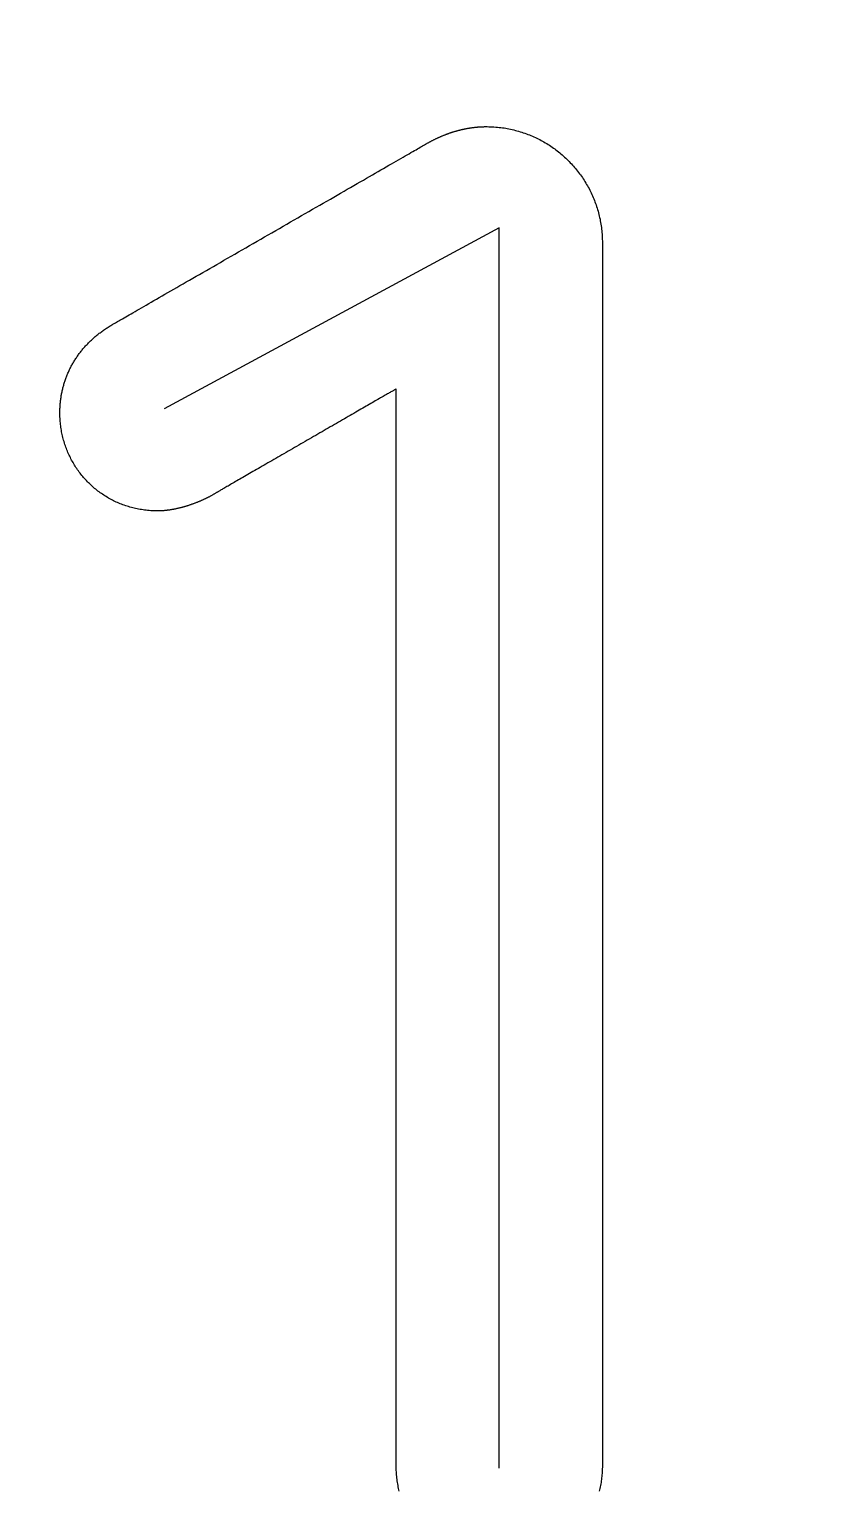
# Model space of a CAD drawing. Extents: x 0.2 to 12, y 0.1 to 9.6.
# Drawn here: x 7.615 to 8.104, y 6.752 to 7.648 of the extents above; entities that cross this region are included whole.
import ezdxf

# ---------------------------------------------------------------- set-up
doc = ezdxf.new("R2010")
doc.units = 0
doc.layers.get('0').update_dxf_attribs({"color": 3, "linetype": 'CONTINUOUS'})
doc.layers.add('ENGRAVE', color=6, linetype='CONTINUOUS')

msp = doc.modelspace()

# ---------------------------------------------------------------- linework, layer by layer
msp.add_lwpolyline([(10.17581, 1.01429, 3.52937), (6.04541, 1.01428, -0.260301)], format="xyb")
msp.add_lwpolyline([(7.84152, 6.75194), (7.84131, 6.75283), (7.84111, 6.75372), (7.84092, 6.75461), (7.84075, 6.75551), (7.84058, 6.75642), (7.84043, 6.75733), (7.84029, 6.75825), (7.84017, 6.75916), (7.84006, 6.76008), (7.83995, 6.76102), (7.83987, 6.76194), (7.8398, 6.76288), (7.83974, 6.76383), (7.83969, 6.76476), (7.83966, 6.76571), (7.83963, 6.76667), (7.83962, 6.76762), (7.83962, 6.76775), (7.83962, 6.76811), (7.83962, 6.7687), (7.83962, 6.76955), (7.83962, 6.77061), (7.83962, 6.7719), (7.83962, 6.77341), (7.83962, 6.77515), (7.83962, 6.77709), (7.83962, 6.77925), (7.83962, 6.78161), (7.83962, 6.78418), (7.83962, 6.78695), (7.83962, 6.78991), (7.83962, 6.79306), (7.83962, 6.7964), (7.83962, 6.79992), (7.83962, 6.80363), (7.83962, 6.80751), (7.83962, 6.81156), (7.83962, 6.81577), (7.83962, 6.82016), (7.83962, 6.82471), (7.83962, 6.8294), (7.83962, 6.83426), (7.83962, 6.83927), (7.83962, 6.84442), (7.83962, 6.8497), (7.83962, 6.85512), (7.83962, 6.86069), (7.83962, 6.86638), (7.83962, 6.87219), (7.83962, 6.87812), (7.83962, 6.88417), (7.83962, 6.89035), (7.83962, 6.89662), (7.83962, 6.90301), (7.83962, 6.90949), (7.83962, 6.91608), (7.83962, 6.92276), (7.83962, 6.92953), (7.83962, 6.93639), (7.83962, 6.94333), (7.83962, 6.95035), (7.83962, 6.95745), (7.83962, 6.96461), (7.83962, 6.97185), (7.83962, 6.97914), (7.83962, 6.9865), (7.83962, 6.99392), (7.83962, 7.00138), (7.83962, 7.00891), (7.83962, 7.01646), (7.83962, 7.02406), (7.83962, 7.0317), (7.83962, 7.03936), (7.83962, 7.04706), (7.83962, 7.05479), (7.83962, 7.06254), (7.83962, 7.0703), (7.83962, 7.07808), (7.83962, 7.08586), (7.83962, 7.09365), (7.83962, 7.10144), (7.83962, 7.10923), (7.83962, 7.11701), (7.83962, 7.12479), (7.83962, 7.13256), (7.83962, 7.1403), (7.83962, 7.14803), (7.83962, 7.15573), (7.83962, 7.16339), (7.83962, 7.17103), (7.83962, 7.17863), (7.83962, 7.1862), (7.83962, 7.19371), (7.83962, 7.20117), (7.83962, 7.20859), (7.83962, 7.21595), (7.83962, 7.22325), (7.83962, 7.23048), (7.83962, 7.23764), (7.83962, 7.24474), (7.83962, 7.25176), (7.83962, 7.2587), (7.83962, 7.26556), (7.83962, 7.27233), (7.83962, 7.27901), (7.83962, 7.2856), (7.83962, 7.29208), (7.83962, 7.29847), (7.83962, 7.30474), (7.83962, 7.31092), (7.83962, 7.31697), (7.83962, 7.3229), (7.83962, 7.32871), (7.83962, 7.33441), (7.83962, 7.33997), (7.83962, 7.34539), (7.83962, 7.35067), (7.83962, 7.35582), (7.83962, 7.36083), (7.83962, 7.36569), (7.83962, 7.37039), (7.83962, 7.37493), (7.83962, 7.37932), (7.83962, 7.38353), (7.83962, 7.38759), (7.83962, 7.39146), (7.83962, 7.39517), (7.83962, 7.39869), (7.83962, 7.40203), (7.83962, 7.40518), (7.83962, 7.40814), (7.83962, 7.41091), (7.83962, 7.41348), (7.83962, 7.41584), (7.83962, 7.418), (7.83962, 7.41995), (7.83962, 7.42168), (7.83962, 7.42319), (7.83962, 7.42448), (7.83962, 7.42554), (7.83962, 7.42639), (7.83962, 7.42698), (7.83962, 7.42734), (7.83962, 7.42747), (7.83961, 7.42746), (7.83954, 7.42743), (7.83945, 7.42737), (7.83931, 7.42729), (7.83913, 7.42718), (7.83891, 7.42705), (7.83866, 7.42691), (7.83837, 7.42675), (7.83804, 7.42655), (7.83768, 7.42635), (7.83728, 7.42612), (7.83686, 7.42587), (7.83639, 7.4256), (7.8359, 7.42532), (7.83538, 7.42502), (7.83481, 7.42469), (7.83422, 7.42435), (7.8336, 7.42399), (7.83295, 7.42361), (7.83228, 7.42323), (7.83157, 7.42282), (7.83084, 7.4224), (7.83008, 7.42195), (7.82929, 7.42149), (7.82847, 7.42103), (7.82764, 7.42055), (7.82678, 7.42004), (7.8259, 7.41954), (7.82499, 7.41901), (7.82406, 7.41848), (7.8231, 7.41793), (7.82213, 7.41736), (7.82114, 7.41679), (7.82013, 7.41621), (7.8191, 7.41561), (7.81805, 7.415), (7.81698, 7.41438), (7.8159, 7.41376), (7.8148, 7.41312), (7.81367, 7.41247), (7.81254, 7.41182), (7.81139, 7.41116), (7.81023, 7.41048), (7.80906, 7.40981), (7.80787, 7.40913), (7.80668, 7.40843), (7.80546, 7.40774), (7.80424, 7.40702), (7.80301, 7.40632), (7.80177, 7.40559), (7.80052, 7.40488), (7.79926, 7.40416), (7.79799, 7.40342), (7.79673, 7.40268), (7.79544, 7.40194), (7.79417, 7.40121), (7.79288, 7.40046), (7.79158, 7.39971), (7.7903, 7.39897), (7.789, 7.39821), (7.78769, 7.39746), (7.78639, 7.39671), (7.78509, 7.39595), (7.78378, 7.3952), (7.78248, 7.39446), (7.78117, 7.3937), (7.77987, 7.39295), (7.77857, 7.3922), (7.77729, 7.39145), (7.77599, 7.3907), (7.7747, 7.38996), (7.77341, 7.38921), (7.77214, 7.38848), (7.77086, 7.38774), (7.7696, 7.38701), (7.76835, 7.38629), (7.76709, 7.38556), (7.76585, 7.38485), (7.76463, 7.38414), (7.76341, 7.38343), (7.76219, 7.38273), (7.761, 7.38204), (7.75981, 7.38135), (7.75864, 7.38067), (7.75748, 7.38001), (7.75632, 7.37934), (7.7552, 7.37868), (7.75407, 7.37804), (7.75297, 7.37741), (7.75188, 7.37678), (7.75082, 7.37616), (7.74977, 7.37556), (7.74874, 7.37496), (7.74772, 7.37438), (7.74674, 7.37381), (7.74575, 7.37324), (7.74481, 7.37269), (7.74388, 7.37216), (7.74297, 7.37163), (7.74208, 7.37111), (7.74123, 7.37062), (7.74038, 7.37013), (7.73958, 7.36966), (7.73879, 7.36921), (7.73803, 7.36877), (7.73729, 7.36835), (7.73659, 7.36794), (7.73591, 7.36755), (7.73526, 7.36717), (7.73464, 7.36682), (7.73405, 7.36648), (7.73349, 7.36615), (7.73297, 7.36585), (7.73247, 7.36556), (7.73201, 7.3653), (7.73157, 7.36504), (7.73119, 7.36482), (7.73082, 7.36461), (7.7305, 7.36442), (7.7302, 7.36426), (7.72996, 7.36411), (7.72974, 7.36398), (7.72956, 7.36388), (7.72942, 7.3638), (7.72932, 7.36374), (7.72926, 7.36371), (7.72923, 7.3637), (7.72896, 7.36352), (7.72868, 7.36335), (7.72839, 7.36318), (7.72811, 7.36301), (7.72782, 7.36284), (7.72754, 7.36267), (7.72724, 7.3625), (7.72694, 7.36233), (7.72665, 7.36216), (7.72634, 7.362), (7.72605, 7.36184), (7.72575, 7.36167), (7.72543, 7.36151), (7.72513, 7.36134), (7.72482, 7.36118), (7.72451, 7.36102), (7.72419, 7.36087), (7.72387, 7.3607), (7.72356, 7.36055), (7.72324, 7.36039), (7.72292, 7.36023), (7.7226, 7.36008), (7.72227, 7.35993), (7.72194, 7.35978), (7.72162, 7.35963), (7.72129, 7.35947), (7.72096, 7.35932), (7.72062, 7.35917), (7.72029, 7.35903), (7.71996, 7.35888), (7.71962, 7.35874), (7.71928, 7.3586), (7.71895, 7.35846), (7.7186, 7.35831), (7.71826, 7.35817), (7.71792, 7.35803), (7.71758, 7.35789), (7.71723, 7.35775), (7.71689, 7.35762), (7.71654, 7.3575), (7.7162, 7.35736), (7.71585, 7.35723), (7.7155, 7.3571), (7.71515, 7.35697), (7.7148, 7.35685), (7.71444, 7.35672), (7.71409, 7.35659), (7.71374, 7.35648), (7.71339, 7.35636), (7.71304, 7.35624), (7.71268, 7.35613), (7.71233, 7.35601), (7.71198, 7.35589), (7.71162, 7.35579), (7.71126, 7.35567), (7.71091, 7.35557), (7.71055, 7.35546), (7.7102, 7.35535), (7.70985, 7.35525), (7.70948, 7.35514), (7.70913, 7.35505), (7.70877, 7.35495), (7.70842, 7.35485), (7.70807, 7.35476), (7.70771, 7.35466), (7.70735, 7.35457), (7.70699, 7.35449), (7.70664, 7.3544), (7.70629, 7.35431), (7.70593, 7.35423), (7.70558, 7.35415), (7.70523, 7.35407), (7.70487, 7.35399), (7.70452, 7.35392), (7.70417, 7.35385), (7.70382, 7.35378), (7.70347, 7.3537), (7.70312, 7.35363), (7.70277, 7.35356), (7.70242, 7.35351), (7.70207, 7.35345), (7.70173, 7.35339), (7.70138, 7.35333), (7.70104, 7.35327), (7.70069, 7.35323), (7.70035, 7.35317), (7.70001, 7.35312), (7.69967, 7.35307), (7.69933, 7.35304), (7.69899, 7.35299), (7.69865, 7.35296), (7.69831, 7.35292), (7.69798, 7.35289), (7.69764, 7.35285), (7.69732, 7.35282), (7.69699, 7.35279), (7.69665, 7.35277), (7.69632, 7.35275), (7.69601, 7.35272), (7.69568, 7.35271), (7.69535, 7.3527), (7.69503, 7.35269), (7.69472, 7.35268), (7.6944, 7.35266), (7.69409, 7.35266), (7.69377, 7.35266), (7.69302, 7.35266), (7.69206, 7.35268), (7.6911, 7.35271), (7.69014, 7.35276), (7.6892, 7.35282), (7.68825, 7.35289), (7.68731, 7.35297), (7.68638, 7.35307), (7.68545, 7.35319), (7.68453, 7.35331), (7.68362, 7.35345), (7.6827, 7.3536), (7.68179, 7.35378), (7.68089, 7.35395), (7.67999, 7.35414), (7.6791, 7.35435), (7.67822, 7.35457), (7.67734, 7.35479), (7.67647, 7.35504), (7.6756, 7.3553), (7.67475, 7.35557), (7.67389, 7.35585), (7.67304, 7.35614), (7.67221, 7.35644), (7.67137, 7.35676), (7.67055, 7.35709), (7.66973, 7.35743), (7.66891, 7.35778), (7.6681, 7.35813), (7.66731, 7.3585), (7.66651, 7.35889), (7.66573, 7.35929), (7.66494, 7.3597), (7.66418, 7.36012), (7.66341, 7.36054), (7.66266, 7.36098), (7.66191, 7.36143), (7.66117, 7.36188), (7.66044, 7.36236), (7.65971, 7.36284), (7.659, 7.36333), (7.65828, 7.36384), (7.65758, 7.36434), (7.65689, 7.36487), (7.65621, 7.36539), (7.65554, 7.36593), (7.65487, 7.36648), (7.65421, 7.36704), (7.65356, 7.36762), (7.65291, 7.36819), (7.65228, 7.36879), (7.65166, 7.36938), (7.65104, 7.36998), (7.65043, 7.3706), (7.64985, 7.37122), (7.64925, 7.37185), (7.64868, 7.3725), (7.64811, 7.37314), (7.64756, 7.37379), (7.64701, 7.37446), (7.64646, 7.37514), (7.64593, 7.37582), (7.64541, 7.37651), (7.6449, 7.3772), (7.6444, 7.37791), (7.64391, 7.37861), (7.64343, 7.37934), (7.64296, 7.38006), (7.6425, 7.3808), (7.64206, 7.38154), (7.64161, 7.38229), (7.64119, 7.38305), (7.64077, 7.38381), (7.64036, 7.38458), (7.63997, 7.38535), (7.63959, 7.38614), (7.63921, 7.38692), (7.63885, 7.38772), (7.6385, 7.38852), (7.63816, 7.38933), (7.63783, 7.39014), (7.63752, 7.39096), (7.63721, 7.39179), (7.63691, 7.39262), (7.63663, 7.39345), (7.63636, 7.39429), (7.6361, 7.39515), (7.63586, 7.396), (7.63562, 7.39685), (7.6354, 7.39772), (7.63519, 7.39859), (7.63499, 7.39946), (7.6348, 7.40034), (7.63464, 7.40122), (7.63448, 7.40211), (7.63432, 7.403), (7.63419, 7.4039), (7.63408, 7.4048), (7.63396, 7.4057), (7.63387, 7.4066), (7.63378, 7.40751), (7.63371, 7.40844), (7.63366, 7.40935), (7.63362, 7.41027), (7.63359, 7.4112), (7.63357, 7.41213), (7.63357, 7.41297), (7.63357, 7.41359), (7.63359, 7.41421), (7.6336, 7.41483), (7.63362, 7.41545), (7.63366, 7.41605), (7.63369, 7.41667), (7.63373, 7.41728), (7.63377, 7.4179), (7.63382, 7.41851), (7.63388, 7.41912), (7.63395, 7.41973), (7.63401, 7.42034), (7.63409, 7.42093), (7.63417, 7.42154), (7.63425, 7.42214), (7.63435, 7.42273), (7.63444, 7.42333), (7.63455, 7.42393), (7.63465, 7.42452), (7.63477, 7.42512), (7.6349, 7.42571), (7.63501, 7.42629), (7.63515, 7.42688), (7.63528, 7.42746), (7.63543, 7.42805), (7.63559, 7.42863), (7.63574, 7.4292), (7.6359, 7.42979), (7.63607, 7.43036), (7.63623, 7.43094), (7.63642, 7.43151), (7.63659, 7.43207), (7.63678, 7.43264), (7.63698, 7.43321), (7.63718, 7.43377), (7.63739, 7.43433), (7.6376, 7.43489), (7.63782, 7.43544), (7.63804, 7.436), (7.63827, 7.43655), (7.6385, 7.4371), (7.63875, 7.43764), (7.63899, 7.43819), (7.63924, 7.43873), (7.63949, 7.43927), (7.63975, 7.43981), (7.64002, 7.44034), (7.6403, 7.44088), (7.64057, 7.44141), (7.64086, 7.44193), (7.64116, 7.44246), (7.64145, 7.44299), (7.64174, 7.4435), (7.64206, 7.44402), (7.64236, 7.44453), (7.64268, 7.44505), (7.643, 7.44555), (7.64333, 7.44606), (7.64367, 7.44657), (7.64401, 7.44707), (7.64435, 7.44756), (7.6447, 7.44807), (7.64506, 7.44856), (7.64543, 7.44905), (7.64579, 7.44953), (7.64616, 7.45002), (7.64654, 7.4505), (7.64692, 7.45098), (7.64731, 7.45145), (7.64771, 7.45193), (7.64811, 7.45239), (7.64852, 7.45286), (7.64892, 7.45332), (7.64933, 7.45377), (7.64976, 7.45423), (7.65019, 7.45469), (7.65062, 7.45514), (7.65105, 7.45559), (7.6515, 7.45603), (7.65194, 7.45648), (7.6524, 7.45691), (7.65286, 7.45734), (7.65332, 7.45778), (7.65379, 7.45821), (7.65426, 7.45863), (7.65475, 7.45905), (7.65523, 7.45946), (7.65572, 7.45988), (7.65621, 7.46029), (7.65672, 7.4607), (7.65723, 7.4611), (7.65773, 7.4615), (7.65826, 7.46189), (7.65878, 7.46229), (7.6593, 7.46268), (7.65984, 7.46306), (7.66038, 7.46345), (7.66092, 7.46383), (7.66147, 7.4642), (7.66203, 7.46457), (7.66259, 7.46494), (7.66315, 7.4653), (7.66373, 7.46566), (7.6643, 7.46601), (7.66487, 7.46636), (7.66546, 7.46672), (7.6655, 7.46674), (7.66561, 7.4668), (7.66578, 7.4669), (7.66603, 7.46704), (7.66633, 7.46722), (7.66672, 7.46744), (7.66716, 7.4677), (7.66767, 7.46799), (7.66824, 7.46832), (7.66887, 7.46868), (7.66958, 7.46909), (7.67032, 7.46952), (7.67114, 7.46999), (7.67201, 7.47048), (7.67293, 7.47102), (7.67392, 7.47158), (7.67495, 7.47218), (7.67603, 7.47281), (7.67718, 7.47347), (7.67836, 7.47414), (7.6796, 7.47486), (7.68089, 7.47561), (7.68222, 7.47638), (7.6836, 7.47716), (7.68503, 7.47799), (7.68651, 7.47884), (7.68801, 7.4797), (7.68957, 7.4806), (7.69116, 7.48152), (7.69279, 7.48246), (7.69446, 7.48342), (7.69617, 7.48441), (7.69791, 7.48541), (7.69969, 7.48643), (7.7015, 7.48747), (7.70334, 7.48854), (7.70523, 7.48962), (7.70713, 7.49071), (7.70906, 7.49182), (7.71103, 7.49296), (7.71301, 7.4941), (7.71503, 7.49526), (7.71707, 7.49643), (7.71912, 7.49763), (7.72121, 7.49883), (7.72331, 7.50004), (7.72544, 7.50127), (7.72758, 7.50249), (7.72975, 7.50375), (7.73192, 7.505), (7.73411, 7.50626), (7.73632, 7.50752), (7.73853, 7.50881), (7.74077, 7.5101), (7.74302, 7.51139), (7.74526, 7.51268), (7.74753, 7.51398), (7.7498, 7.51529), (7.75207, 7.5166), (7.75435, 7.51791), (7.75663, 7.51922), (7.75892, 7.52055), (7.76121, 7.52187), (7.7635, 7.52318), (7.76578, 7.5245), (7.76808, 7.52581), (7.77036, 7.52713), (7.77264, 7.52844), (7.77491, 7.52975), (7.77718, 7.53107), (7.77944, 7.53236), (7.7817, 7.53366), (7.78393, 7.53495), (7.78617, 7.53624), (7.78839, 7.53751), (7.79059, 7.53879), (7.79279, 7.54005), (7.79496, 7.5413), (7.79713, 7.54255), (7.79927, 7.54378), (7.80139, 7.54501), (7.80349, 7.54622), (7.80558, 7.54742), (7.80765, 7.5486), (7.80968, 7.54979), (7.8117, 7.55094), (7.81368, 7.55209), (7.81565, 7.55321), (7.81758, 7.55434), (7.81949, 7.55542), (7.82136, 7.55651), (7.82321, 7.55757), (7.82501, 7.55862), (7.82679, 7.55964), (7.82853, 7.56064), (7.83024, 7.56163), (7.83191, 7.56258), (7.83355, 7.56353), (7.83514, 7.56445), (7.8367, 7.56533), (7.83821, 7.56621), (7.83967, 7.56705), (7.8411, 7.56787), (7.84248, 7.56867), (7.84381, 7.56944), (7.8451, 7.57018), (7.84634, 7.57089), (7.84753, 7.57158), (7.84867, 7.57224), (7.84976, 7.57287), (7.8508, 7.57347), (7.85178, 7.57403), (7.8527, 7.57455), (7.85357, 7.57506), (7.85438, 7.57553), (7.85514, 7.57596), (7.85583, 7.57636), (7.85646, 7.57673), (7.85703, 7.57706), (7.85755, 7.57735), (7.85799, 7.57761), (7.85837, 7.57782), (7.85868, 7.57801), (7.85893, 7.57815), (7.8591, 7.57825), (7.85921, 7.57831), (7.85924, 7.57833), (7.85955, 7.5785), (7.85984, 7.57866), (7.86014, 7.57881), (7.86044, 7.57898), (7.86074, 7.57914), (7.86103, 7.57929), (7.86134, 7.57946), (7.86164, 7.57961), (7.86195, 7.57976), (7.86224, 7.57992), (7.86254, 7.58008), (7.86285, 7.58022), (7.86315, 7.58037), (7.86346, 7.58052), (7.86376, 7.58067), (7.86408, 7.58081), (7.86438, 7.58095), (7.86468, 7.58111), (7.86499, 7.58125), (7.86529, 7.58139), (7.86561, 7.58153), (7.86591, 7.58167), (7.86623, 7.5818), (7.86653, 7.58194), (7.86685, 7.58207), (7.86715, 7.58221), (7.86747, 7.58233), (7.86777, 7.58246), (7.86809, 7.58259), (7.8684, 7.58272), (7.86871, 7.58285), (7.86903, 7.58298), (7.86934, 7.5831), (7.86966, 7.58322), (7.86997, 7.58334), (7.87028, 7.58346), (7.87059, 7.58357), (7.87091, 7.58369), (7.87122, 7.58381), (7.87154, 7.58393), (7.87186, 7.58404), (7.87217, 7.58415), (7.8725, 7.58427), (7.87282, 7.58437), (7.87313, 7.58448), (7.87345, 7.58458), (7.87376, 7.58469), (7.87409, 7.58479), (7.87441, 7.58489), (7.87472, 7.58499), (7.87505, 7.58508), (7.87537, 7.58519), (7.87569, 7.58528), (7.87601, 7.58538), (7.87633, 7.58547), (7.87665, 7.58556), (7.87697, 7.58565), (7.8773, 7.58574), (7.87762, 7.58582), (7.87794, 7.5859), (7.87827, 7.586), (7.87858, 7.58608), (7.87891, 7.58616), (7.87924, 7.58623), (7.87956, 7.58631), (7.87988, 7.58638), (7.88021, 7.58646), (7.88054, 7.58653), (7.88085, 7.58661), (7.88118, 7.58668), (7.88151, 7.58675), (7.88184, 7.58682), (7.88216, 7.58687), (7.88249, 7.58694), (7.88282, 7.587), (7.88314, 7.58706), (7.88346, 7.58712), (7.88379, 7.58718), (7.88412, 7.58724), (7.88445, 7.5873), (7.88477, 7.58734), (7.8851, 7.58739), (7.88543, 7.58745), (7.88576, 7.58749), (7.88608, 7.58754), (7.88641, 7.58758), (7.88674, 7.58762), (7.88708, 7.58767), (7.88741, 7.5877), (7.88773, 7.58774), (7.88806, 7.58778), (7.88839, 7.58781), (7.88872, 7.58785), (7.88904, 7.58788), (7.88937, 7.5879), (7.8897, 7.58794), (7.89004, 7.58796), (7.89037, 7.58799), (7.89069, 7.58801), (7.89102, 7.58803), (7.89135, 7.58804), (7.89168, 7.58807), (7.89202, 7.58808), (7.89234, 7.58809), (7.89267, 7.5881), (7.893, 7.58811), (7.89333, 7.58813), (7.89367, 7.58814), (7.89399, 7.58814), (7.89432, 7.58814), (7.89465, 7.58814), (7.89534, 7.58814), (7.89639, 7.58813), (7.89744, 7.58809), (7.89849, 7.58806), (7.89953, 7.58799), (7.90057, 7.58792), (7.9016, 7.58782), (7.90263, 7.58772), (7.90366, 7.5876), (7.90467, 7.58746), (7.90569, 7.58732), (7.9067, 7.58715), (7.90771, 7.58698), (7.9087, 7.58678), (7.90969, 7.58658), (7.91069, 7.58636), (7.91167, 7.58613), (7.91265, 7.58588), (7.91363, 7.58562), (7.9146, 7.58535), (7.91557, 7.58506), (7.91653, 7.58477), (7.91747, 7.58445), (7.91842, 7.58412), (7.91936, 7.58379), (7.92029, 7.58343), (7.92122, 7.58307), (7.92214, 7.5827), (7.92306, 7.5823), (7.92397, 7.5819), (7.92487, 7.58149), (7.92576, 7.58106), (7.92665, 7.58063), (7.92754, 7.58017), (7.9284, 7.57971), (7.92927, 7.57923), (7.93013, 7.57875), (7.93099, 7.57825), (7.93183, 7.57775), (7.93266, 7.57723), (7.93349, 7.5767), (7.93431, 7.57616), (7.93513, 7.57561), (7.93594, 7.57503), (7.93673, 7.57446), (7.93752, 7.57388), (7.9383, 7.57328), (7.93907, 7.57268), (7.93983, 7.57206), (7.94058, 7.57143), (7.94133, 7.5708), (7.94207, 7.57015), (7.94279, 7.5695), (7.94352, 7.56883), (7.94422, 7.56815), (7.94492, 7.56746), (7.94561, 7.56677), (7.94629, 7.56607), (7.94697, 7.56536), (7.94763, 7.56463), (7.94828, 7.5639), (7.94892, 7.56316), (7.94956, 7.56241), (7.95018, 7.56165), (7.95078, 7.56088), (7.95139, 7.5601), (7.95198, 7.55932), (7.95256, 7.55853), (7.95312, 7.55773), (7.95369, 7.55691), (7.95424, 7.5561), (7.95476, 7.55527), (7.95529, 7.55444), (7.9558, 7.5536), (7.95631, 7.55276), (7.9568, 7.55189), (7.95728, 7.55104), (7.95775, 7.55016), (7.9582, 7.54928), (7.95865, 7.5484), (7.95908, 7.54752), (7.9595, 7.54661), (7.95991, 7.5457), (7.9603, 7.54479), (7.96068, 7.54388), (7.96106, 7.54295), (7.96141, 7.54202), (7.96176, 7.54108), (7.96209, 7.54014), (7.96241, 7.5392), (7.96272, 7.53824), (7.96301, 7.53728), (7.96329, 7.53631), (7.96356, 7.53534), (7.96381, 7.53436), (7.96405, 7.53338), (7.96427, 7.53239), (7.96449, 7.53139), (7.96468, 7.5304), (7.96487, 7.52939), (7.96504, 7.52839), (7.9652, 7.52737), (7.96534, 7.52635), (7.96546, 7.52533), (7.96557, 7.5243), (7.96567, 7.52327), (7.96576, 7.52224), (7.96582, 7.5212), (7.96588, 7.52016), (7.96591, 7.51911), (7.96594, 7.51807), (7.96595, 7.51701), (7.96595, 7.51687), (7.96595, 7.51645), (7.96595, 7.51577), (7.96595, 7.51483), (7.96595, 7.51362), (7.96595, 7.51215), (7.96595, 7.51043), (7.96595, 7.50846), (7.96595, 7.50625), (7.96595, 7.5038), (7.96595, 7.50111), (7.96595, 7.4982), (7.96595, 7.49506), (7.96595, 7.49169), (7.96595, 7.48811), (7.96595, 7.48432), (7.96595, 7.48032), (7.96595, 7.47611), (7.96595, 7.47171), (7.96595, 7.4671), (7.96595, 7.46232), (7.96595, 7.45733), (7.96595, 7.45217), (7.96595, 7.44684), (7.96595, 7.44133), (7.96595, 7.43564), (7.96595, 7.4298), (7.96595, 7.42379), (7.96595, 7.41763), (7.96595, 7.41132), (7.96595, 7.40486), (7.96595, 7.39825), (7.96595, 7.39151), (7.96595, 7.38464), (7.96595, 7.37763), (7.96595, 7.37051), (7.96595, 7.36325), (7.96595, 7.35588), (7.96595, 7.3484), (7.96595, 7.34082), (7.96595, 7.33312), (7.96595, 7.32534), (7.96595, 7.31746), (7.96595, 7.30948), (7.96595, 7.30143), (7.96595, 7.29329), (7.96595, 7.28507), (7.96595, 7.27678), (7.96595, 7.26842), (7.96595, 7.26), (7.96595, 7.25153), (7.96595, 7.24299), (7.96595, 7.2344), (7.96595, 7.22578), (7.96595, 7.2171), (7.96595, 7.20839), (7.96595, 7.19965), (7.96595, 7.19088), (7.96595, 7.18208), (7.96595, 7.17327), (7.96595, 7.16443), (7.96595, 7.15559), (7.96595, 7.14674), (7.96595, 7.13789), (7.96595, 7.12904), (7.96595, 7.1202), (7.96595, 7.11136), (7.96595, 7.10255), (7.96595, 7.09375), (7.96595, 7.08498), (7.96595, 7.07624), (7.96595, 7.06753), (7.96595, 7.05885), (7.96595, 7.05023), (7.96595, 7.04164), (7.96595, 7.0331), (7.96595, 7.02463), (7.96595, 7.01621), (7.96595, 7.00785), (7.96595, 6.99956), (7.96595, 6.99134), (7.96595, 6.9832), (7.96595, 6.97514), (7.96595, 6.96717), (7.96595, 6.95929), (7.96595, 6.95151), (7.96595, 6.94381), (7.96595, 6.93623), (7.96595, 6.92875), (7.96595, 6.92138), (7.96595, 6.91412), (7.96595, 6.907), (7.96595, 6.89999), (7.96595, 6.89312), (7.96595, 6.88637), (7.96595, 6.87977), (7.96595, 6.87331), (7.96595, 6.867), (7.96595, 6.86084), (7.96595, 6.85483), (7.96595, 6.84899), (7.96595, 6.8433), (7.96595, 6.83779), (7.96595, 6.83246), (7.96595, 6.8273), (7.96595, 6.82231), (7.96595, 6.81752), (7.96595, 6.81292), (7.96595, 6.80852), (7.96595, 6.80431), (7.96595, 6.80031), (7.96595, 6.79652), (7.96595, 6.79294), (7.96595, 6.78957), (7.96595, 6.78643), (7.96595, 6.78352), (7.96595, 6.78083), (7.96595, 6.77838), (7.96595, 6.77617), (7.96595, 6.7742), (7.96595, 6.77248), (7.96595, 6.77101), (7.96595, 6.7698), (7.96595, 6.76886), (7.96595, 6.76817), (7.96595, 6.76776), (7.96595, 6.76762), (7.96594, 6.76667), (7.96591, 6.76571), (7.96589, 6.76476), (7.96584, 6.76383), (7.96577, 6.76288), (7.9657, 6.76194), (7.96562, 6.76102), (7.96551, 6.76008), (7.96541, 6.75916), (7.96528, 6.75825), (7.96514, 6.75733), (7.96499, 6.75642), (7.96482, 6.75551), (7.96465, 6.75461), (7.96446, 6.75372), (7.96426, 6.75283), (7.96405, 6.75194)])
at = {"layer": 'ENGRAVE'}
msp.add_lwpolyline([(7.90279, 6.76604), (7.90279, 7.52607), (7.69746, 7.41524)], dxfattribs=at)

doc.saveas('drawing.dxf')
